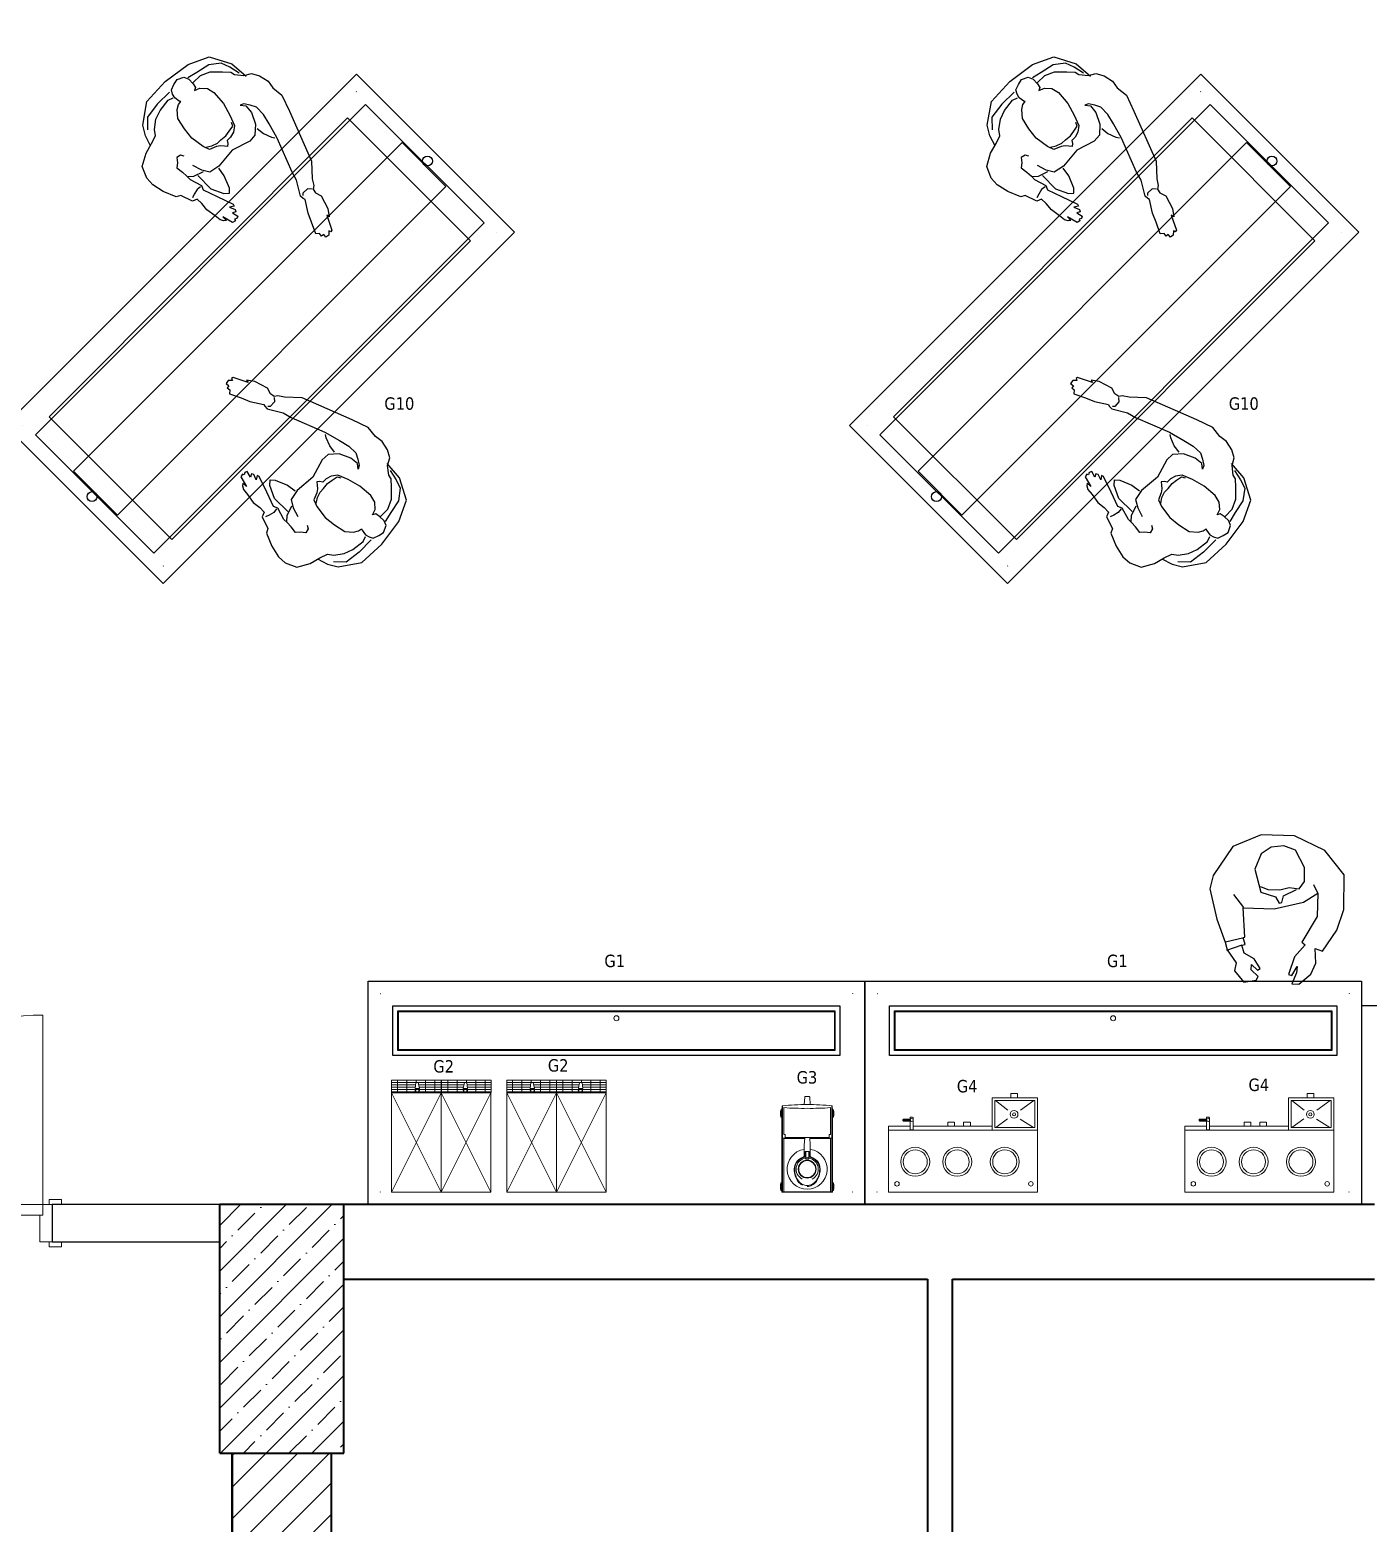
# Model space of a CAD drawing. Header units: millimetres. Extents: x 1531071 to 1560283, y -701792 to -691067.
# Drawn here: x 1554146 to 1554685, y -699708 to -699107 of the extents above; entities that cross this region are included whole.
import ezdxf

# ---------------------------------------------------------------- set-up
doc = ezdxf.new("R2010")
doc.units = ezdxf.units.MM
doc.header["$LTSCALE"] = 20
doc.header["$MEASUREMENT"] = 0
doc.linetypes.add('DASHDOT', pattern=[25.4, 12.7, -6.35, 0, -6.35])
doc.linetypes.add('DOT', pattern=[6.35, 0, -6.35])
for name, color, linetype, lineweight in [('0 CE EQUP', 7, 'Continuous', 18), ('AR-DOGRAMA GORUNUS', 8, 'Continuous', 5), ('AR-DOGRAMA KESİT', 2, 'Continuous', 9)]:
    doc.layers.add(name, color=color, linetype=linetype, lineweight=lineweight)
for name, color, linetype in [('0 CE HUMAN', 251, 'Continuous'), ('0 MC CAM', 4, 'Continuous'), ('0 MC DKP', 200, 'Continuous'), ('0 MC GRANIT', 152, 'Continuous'), ('0 MC METAL', 9, 'Continuous'), ('SOŞUK ODA PANELİ', 4, 'Continuous')]:
    doc.layers.add(name, color=color, linetype=linetype)
for name, color, linetype, lineweight, true_color in [('Конструктив - Колонны_Ном._пера__202', 7, 'Continuous', 0, 0x38637a), ('Конструктив - Колонны_Ном._пера__28', 7, 'Continuous', 40, 0xffe4e1), ('Конструктив - Перегородки_Ном._пера__47', 7, 'Continuous', 25, 0x373737)]:
    doc.layers.add(name, color=color, linetype=linetype, lineweight=lineweight, true_color=true_color)
doc.styles.get("Standard").update_dxf_attribs({"font": 'tahoma.ttf', "height": 10})

# ---------------------------------------------------------------- blocks, each defined once
blk = doc.blocks.new('BÜFE İÇECEK 200X90')
blk.add_circle((100, -75), 1)
at = {"layer": '0 MC DKP', "linetype": 'DOT', "ltscale": 22}
blk.add_lwpolyline([(5, -85), (5, -5), (195, -5), (195, -85)], close=True, dxfattribs=at)
at = {"layer": '0 MC GRANIT'}
blk.add_lwpolyline([(0, -90), (0, 0), (200, 0), (200, -90)], close=True, dxfattribs=at)
at = {"layer": '0 MC METAL'}
for points in [[(10, -60), (190, -60), (190, -80), (10, -80)], [(12, -62), (188, -62), (188, -78), (12, -78)], [(12.25, -62.25), (187.75, -62.25), (187.75, -77.75), (12.25, -77.75)]]:
    blk.add_lwpolyline(points, close=True, dxfattribs=at)
blk = doc.blocks.new('BRAVILOR MONDO')
at = {"layer": '0 CE EQUP'}
for p, q in [((20.52, 0), (0, 0)), ((0, -8.1), (0, 0)), ((20.52, -8.1), (20.52, 0)), ((-0.25, -0.73), (-0.29, -0.73)), ((-0.29, -3.73), (0, -3.73)), ((-0.25, -0.73), (0, -0.73)), ((-0.11, -1.17), (0, -1.17)), ((-0.11, -3.29), (0, -3.29)), ((20.36, -0.21), (0.16, -0.21)), ((0.16, -34.75), (0.16, -0.21)), ((0.16, -8.08), (0.16, -0.21)), ((0.31, -34.77), (0.31, -0.27)), ((0.86, -21.57), (0.86, -0.27)), ((19.66, -8.04), (19.66, -0.27)), ((20.21, -8.07), (20.21, -0.27)), ((20.36, -8.08), (20.36, -0.21)), ((20.77, -0.73), (20.52, -0.73)), ((20.63, -1.17), (20.52, -1.17)), ((20.63, -3.29), (20.52, -3.29)), ((20.81, -3.73), (20.52, -3.73)), ((20.77, -0.73), (20.81, -0.73)), ((0, -33.72), (0, -8.1)), ((19.66, -21.57), (19.66, -8.04)), ((20.21, -34.77), (20.21, -8)), ((20.36, -34.75), (20.36, -7.99)), ((20.52, -33.72), (20.52, -7.98)), ((8.91, -14.26), (8.91, -14.17)), ((8.92, -14.31), (9.45, -15.22)), ((9.01, -18.72), (9.01, -14.46)), ((9.46, -14.09), (9.66, -14.09)), ((9.46, -16.4), (9.46, -14.09)), ((9.66, -15), (9.46, -15)), ((9.46, -16.4), (11.06, -16.4)), ((9.56, -14.89), (9.56, -14.39)), ((9.56, -14.39), (9.66, -14.39)), ((9.56, -14.89), (9.66, -14.89)), ((9.66, -16.4), (9.66, -13.45)), ((10.86, -16.4), (10.86, -13.45)), ((11.06, -14.09), (10.86, -14.09)), ((10.96, -14.39), (10.86, -14.39)), ((10.96, -14.89), (10.86, -14.89)), ((11.06, -15), (10.86, -15)), ((10.96, -14.89), (10.96, -14.39)), ((11.06, -16.4), (11.06, -14.09)), ((11.6, -14.31), (11.07, -15.22)), ((11.51, -18.72), (11.51, -14.46)), ((11.61, -14.26), (11.61, -14.17)), ((0.31, -21.77), (1.36, -21.77)), ((9.22, -21.57), (0.86, -21.57)), ((0.86, -23.17), (1.36, -23.17)), ((0.86, -34.04), (0.86, -23.17)), ((1.36, -21.77), (1.36, -23.17)), ((1.36, -21.97), (9.27, -21.97)), ((9.25, -21.89), (9.02, -18.87)), ((11.07, -22.08), (9.45, -22.08)), ((11.25, -21.97), (19.16, -21.97)), ((11.27, -21.89), (11.5, -18.87)), ((19.66, -21.57), (11.3, -21.57)), ((20.21, -21.77), (19.16, -21.77)), ((19.16, -21.77), (19.16, -23.17)), ((19.66, -23.17), (19.16, -23.17)), ((19.66, -34.04), (19.66, -23.17)), ((-0.25, -30.15), (-0.29, -30.15)), ((-0.29, -33.15), (0, -33.15)), ((-0.25, -30.15), (0, -30.15)), ((-0.11, -30.59), (0, -30.59)), ((-0.11, -32.71), (0, -32.71)), ((0.16, -33.72), (0, -33.72)), ((0, -33.72), (0.16, -33.72)), ((9.25, -38.31), (9.02, -35.29)), ((11.27, -38.31), (11.5, -35.29)), ((20.52, -33.72), (20.36, -33.72)), ((20.77, -30.15), (20.52, -30.15)), ((20.63, -30.59), (20.52, -30.59)), ((20.63, -32.71), (20.52, -32.71)), ((20.81, -33.15), (20.52, -33.15)), ((20.77, -30.15), (20.81, -30.15)), ((11.07, -38.5), (9.45, -38.5))]:
    blk.add_line(p, q, dxfattribs=at)
for points in [[(5.03, -9.29, -0.075214), (5.44, -6.53, -0.085622), (6.56, -4.34, -0.106116), (8.34, -2.78, -0.127171), (10.26, -2.29, -0.127171)], [(5.23, -9.29, -0.076173), (5.63, -6.67, -0.086286), (6.7, -4.59, -0.105919), (8.41, -3.12, -0.12573), (10.26, -2.65, -0.12573)], [(15.29, -9.29, 0.076173), (14.89, -6.67, 0.086286), (13.82, -4.59, 0.105919), (12.11, -3.12, 0.12573), (10.26, -2.65, 0.12573)]]:
    blk.add_lwpolyline(points, format="xyb", dxfattribs=at)
for radius in [3.62, 3.42]:
    blk.add_circle((10.26, -9.29), radius, dxfattribs=at)
for centre, radius, start, end in [((8.58, -2.23), 9.08, 171.03512, 188.96488), ((-0.29, -0.83), 0.1, 90, 171.03512), ((-0.29, -3.63), 0.1, 188.96488, 270), ((4.84, -2.23), 5.06, 167.94168, 192.05832), ((10.26, -9.29), 8.05, 278.93301, 261.06699), ((10.26, -9.29), 4.46, 116.62646, 262.27309), ((10.26, -9.29), 4.46, 277.72691, 63.37354), ((9.45, -7.71), 5.63, 36.78072, 61.01007), ((8.17, -8.67), 7.23, 17.20535, 36.78072), ((15.68, -2.23), 5.06, 347.94168, 12.05832), ((20.81, -0.83), 0.1, 8.96488, 90), ((20.81, -3.63), 0.1, 270, 351.03512), ((11.94, -2.23), 9.08, 351.03512, 8.96488), ((10.06, -9.26), 5.04, 180.28542, 263.10294), ((10.06, -9.26), 4.84, 180.29719, 265.1985), ((10.45, -9.26), 4.84, 274.8015, 359.70281), ((10.45, -9.26), 5.04, 276.89706, 359.71458), ((6.16, -9.29), 9.33, 0, 17.20535), ((9.01, -14.26), 0.1, 180, 210), ((9.36, -15.27), 0.1, 0, 30), ((10.26, -9.29), 4.2, 261.78679, 278.21321), ((10.26, -9.29), 4.62, 262.54603, 277.45397), ((11.16, -15.27), 0.1, 150, 180), ((11.51, -14.26), 0.1, 330, 0), ((11.01, -18.72), 2, 180, 184.36152), ((9.45, -21.88), 0.2, 184.36152, 270), ((11.07, -21.88), 0.2, 270, 355.63848), ((9.51, -18.72), 2, 355.63848, 0), ((8.58, -31.65), 9.08, 171.03512, 188.96488), ((-0.29, -30.25), 0.1, 90, 171.03512), ((-0.29, -33.05), 0.1, 188.96488, 270), ((4.84, -31.65), 5.06, 167.94168, 192.05832), ((10.26, 59.97), 95.26, 263.91344, 270), ((8.26, -128.84), 95.09, 88.79482, 94.46362), ((11.01, -35.14), 2, 183.97101, 184.36152), ((12.26, -128.84), 95.09, 85.53638, 91.20518), ((10.26, 59.97), 95.26, 270, 276.08656), ((9.51, -35.14), 2, 355.63848, 356.02899), ((15.68, -31.65), 5.06, 347.94168, 12.05832), ((20.81, -30.25), 0.1, 8.96488, 90), ((20.81, -33.05), 0.1, 270, 351.03512), ((11.94, -31.65), 9.08, 351.03512, 8.96488), ((9.45, -38.3), 0.2, 184.36152, 270), ((11.07, -38.3), 0.2, 270, 355.63848)]:
    blk.add_arc(centre, radius, start, end, dxfattribs=at)
blk = doc.blocks.new('ÇAY OCAĞI 3 LÜ')
at = {"layer": '0 CE EQUP'}
for p, q in [((60, 0), (0, 0)), ((0, 0), (0, -25)), ((60, -25), (60, 0)), ((0, -25), (60, -25)), ((1.55, -26), (6.88, -29.44)), ((16.8, -26), (12.05, -29.51)), ((18.16, -26.52), (50.02, -26.52)), ((50.02, -29.99), (50.02, -25.05)), ((50.02, -25.05), (51.24, -25.05)), ((53.92, -28.63), (51, -28.63)), ((53.92, -29.45), (51.04, -29.45)), ((51.24, -25.05), (51.24, -29.99)), ((51.24, -26.52), (60, -26.52)), ((54.12, -29.25), (54.12, -28.83)), ((60, -25), (60, -26.52)), ((1.38, -36.96), (6.81, -33.04)), ((16.91, -36.96), (11.91, -32.97)), ((51.04, -30.19), (50.22, -30.19))]:
    blk.add_line(p, q, dxfattribs=at)
for points in [[(0, -25), (0, -37.96), (18.16, -37.96), (18.16, -25)], [(1, -26), (1, -36.96), (17.16, -36.96), (17.16, -26)], [(27, -26.52), (27, -28.24), (29.69, -28.24), (29.69, -26.52)], [(33.36, -26.52), (33.36, -28.24), (36.06, -28.24), (36.06, -26.52)], [(8.02, -38.03), (8.02, -39.74), (10.71, -39.74), (10.71, -38.03)]]:
    blk.add_lwpolyline(points, close=True, dxfattribs=at)
for centre, radius in [((2.61, -3.39), 0.912), ((56.54, -3.39), 0.912), ((13.17, -12.25), 5.83), ((13.17, -12.25), 4.83), ((32.27, -12.25), 5.83), ((32.27, -12.25), 4.83), ((49.18, -12.25), 5.83), ((49.18, -12.25), 4.83), ((9.4, -31.34), 1.59), ((50.58, -29.06), 0.582), ((9.4, -31.34), 0.591)]:
    blk.add_circle(centre, radius, dxfattribs=at)
for centre, start, end in [((50.22, -29.99), 180, 270), ((51.04, -29.99), 270, 0), ((53.92, -28.83), 0, 90), ((53.92, -29.25), 270, 0)]:
    blk.add_arc(centre, 0.2, start, end, dxfattribs=at)
blk.add_solid([(53.92, -28.63), (53.92, -29.45), (51, -28.63), (51.04, -29.45)], dxfattribs=at)
blk = doc.blocks.new('ŞERBETLIK 2 Lİ')
at = {"layer": '0 CE EQUP'}
for p, q in [((0, 0), (20, -40)), ((20, 0), (0, -40)), ((0, 0), (0, -40)), ((20, 0), (0, 0)), ((20, -40), (20, 0)), ((40, 0), (20, -40)), ((20, 0), (40, -40)), ((20, 0), (40, 0)), ((20, -40), (20, 0)), ((40, 0), (40, -40)), ((-0.01, -40.4), (9.62, -40.4)), ((-0.01, -41.34), (9.55, -41.34)), ((0, -40), (20, -40)), ((2.37, -45.13), (2.37, -40.13)), ((6.12, -45.13), (6.12, -40.13)), ((9.43, -41.8), (11.18, -41.8)), ((9.43, -41.8), (9.68, -44.18)), ((9.83, -40.4), (20.02, -40.4)), ((9.89, -41.34), (20.02, -41.34)), ((10.68, -44.18), (11.18, -41.8)), ((11.06, -40.46), (11.06, -40.13)), ((13.62, -45.13), (13.62, -40.13)), ((17.37, -45.13), (17.37, -40.13)), ((19.98, -40.13), (19.98, -45.13)), ((30.17, -40.4), (19.98, -40.4)), ((30.11, -41.34), (19.98, -41.34)), ((40, -40), (20, -40)), ((20.02, -40.13), (20.02, -45.13)), ((22.63, -45.13), (22.63, -40.13)), ((26.38, -45.13), (26.38, -40.13)), ((30.57, -41.8), (28.82, -41.8)), ((29.32, -44.18), (28.82, -41.8)), ((28.94, -40.46), (28.94, -40.13)), ((30.57, -41.8), (30.32, -44.18)), ((40.01, -40.4), (30.38, -40.4)), ((40.01, -41.34), (30.45, -41.34)), ((33.88, -45.13), (33.88, -40.13)), ((37.63, -45.13), (37.63, -40.13)), ((-0.01, -42.28), (9.48, -42.28)), ((-0.01, -43.21), (9.58, -43.21)), ((-0.01, -44.15), (9.68, -44.15)), ((-0.01, -45.09), (20.02, -45.09)), ((9.49, -44.15), (20.02, -44.15)), ((9.68, -44.18), (10.68, -44.18)), ((9.87, -45.13), (9.87, -44.15)), ((10.89, -43.21), (20.02, -43.21)), ((11.06, -42.28), (20.02, -42.28)), ((28.94, -42.28), (19.98, -42.28)), ((29.11, -43.21), (19.98, -43.21)), ((30.51, -44.15), (19.98, -44.15)), ((40.01, -45.09), (19.98, -45.09)), ((30.32, -44.18), (29.32, -44.18)), ((30.13, -45.13), (30.13, -44.15)), ((40.01, -44.15), (30.32, -44.15)), ((40.01, -43.21), (30.42, -43.21)), ((40.01, -42.28), (30.52, -42.28))]:
    blk.add_line(p, q, dxfattribs=at)
for points in [[(20.02, -40.13), (20.02, -45.13), (-0.01, -45.13), (-0.01, -40.13)], [(19.98, -40.13), (19.98, -45.13), (40.01, -45.13), (40.01, -40.13)]]:
    blk.add_lwpolyline(points, close=True, dxfattribs=at)
at = {"layer": '0 CE EQUP', "const_width": 0.469}
for points in [[(11.03, -40.91, 1), (9.63, -40.91, 1)], [(28.97, -40.91, -1), (30.37, -40.91, -1)]]:
    blk.add_lwpolyline(points, format="xyb", close=True, dxfattribs=at)
at = {"layer": '0 CE EQUP'}
for centre in [(10.32, -40.92), (29.68, -40.92)]:
    blk.add_circle(centre, 0.875, dxfattribs=at)
blk = doc.blocks.new('BÜFE SOĞUK 200X90')
at = {"layer": '0 MC CAM'}
blk.add_lwpolyline([(6, -11.26), (6, -78.74), (194, -78.74), (194, -11.26)], close=True, dxfattribs=at)
at = {"layer": '0 MC DKP', "linetype": 'DOT', "ltscale": 22}
blk.add_lwpolyline([(5, -85), (195, -85), (195, -5), (5, -5)], close=True, dxfattribs=at)
at = {"layer": '0 MC GRANIT'}
blk.add_lwpolyline([(0, -90), (200, -90), (200, 0), (0, 0)], close=True, dxfattribs=at)
at = {"layer": '0 MC GRANIT', "color": 230, "linetype": 'DASHDOT'}
blk.add_lwpolyline([(185, -80), (185, -10), (15, -10), (15, -80)], close=True, dxfattribs=at)
at = {"layer": '0 MC METAL', "extrusion": (0, 0, -1)}
blk.add_lwpolyline([(-193.5, -32.5), (-193.5, -57.5), (-6.5, -57.5), (-6.5, -32.5)], close=True, dxfattribs=at)
at = {"layer": '0 MC METAL'}
for centre in [(4.5, -45), (195.5, -45)]:
    blk.add_circle(centre, 2, dxfattribs=at)
blk = doc.blocks.new('A$C14C07334')
at = {"layer": '0 CE HUMAN', "linetype": 'ByBlock'}
for points in [[(197.6, 93.4), (227.5, 90.8), (256.2, 99.9), (283.5, 122.1), (301.7, 137.7), (305.6, 149.4), (325.1, 169), (346, 178.1), (360.3, 197.6), (369.4, 225), (368.1, 248.4), (375.9, 281), (364.2, 330.4), (323.8, 482.8), (293.9, 523.2), (284.8, 541.4), (277, 547.9), (275.7, 561), (283.5, 577.9), (275.7, 618.3), (264, 639.1), (261.4, 631.3), (245.8, 674.3), (240.6, 675.6), (238, 670.3), (230.1, 679.5), (219.7, 679.5), (219.7, 669), (211.9, 669), (211.9, 659.9), (202.8, 653.4), (214.5, 619.6), (222.3, 593.5), (240.6, 557), (238, 551.8), (236.7, 541.4), (256.2, 498.4), (260.1, 472.4), (287.4, 369.5), (295.2, 322.6), (299.1, 291.4), (296.5, 262.7), (286.1, 247.1), (274.4, 232.8), (264, 228.9), (275.7, 240.6), (275.7, 265.3), (264, 299.2), (243.2, 322.6), (221, 326.5), (165.1, 316.1), (106.5, 327.8), (75.3, 325.2), (61, 305.7), (49.3, 279.7)], [(274.4, 546.6), (265.3, 537.5), (247.1, 538.8), (243.2, 544)], [(46.7, 243.2), (40.2, 234.1), (27.2, 232.8), (19.3, 245.8), (8.9, 256.2), (14.1, 275.7), (16.7, 292.7), (18, 305.7), (32.4, 339.6), (28.5, 352.6), (48, 393), (70.1, 438.5), (68.8, 445), (57.1, 438.5), (64.9, 454.2), (62.3, 460.7), (53.2, 456.8), (59.7, 473.7), (53.2, 477.6), (46.7, 475), (45.4, 480.2), (36.3, 478.9), (24.6, 449), (25.9, 463.3), (19.3, 459.4), (12.8, 450.3), (8.9, 432), (1.1, 404.7), (1.1, 381.2), (-1.5, 363), (-15.8, 359.1), (-31.4, 325.2), (-44.4, 320), (-63.9, 284.9), (-75.6, 251), (-76.9, 225), (-66.5, 191.1), (-34, 167.7), (-4.1, 155.9), (18, 145.5), (27.2, 129.9), (49.3, 109.1), (74, 97.3), (110.4, 88.2), (126, 92.1)], [(42.8, 310.9), (48, 364.3), (68.8, 398.2), (81.8, 407.3), (90.9, 395.6), (101.3, 359.1), (102.6, 331.7)], [(28.5, 340.9), (15.4, 340.9), (1.1, 346.1), (-9.3, 351.3)], [(260.1, 312.2), (265.3, 334.4), (277, 356.5), (283.5, 364.3)], [(61, 312.2), (31.1, 305.7), (18, 296.6)], [(111.7, 261.4), (127.3, 269.2), (144.3, 273.1), (158.6, 271.8), (176.8, 271.8), (192.4, 267.9), (209.3, 262.7), (213.2, 252.3)], [(-10.6, 159.8), (-4.1, 127.3), (8.9, 98.6), (61, 53.1), (137.8, 41.3), (219.7, 43.9), (280.9, 64.8), (318.6, 120.8), (329, 174.2)], [(318.6, 154.6), (308.2, 124.7), (296.5, 99.9), (265.3, 81.7), (224.9, 77.8), (195, 73.9)], [(128.7, 72.6), (79.2, 77.8), (33.7, 89.5), (11.5, 118.2)]]:
    blk.add_lwpolyline(points, dxfattribs=at)
blk.add_lwpolyline([(161.2, 299.2), (154.7, 292.7), (146.9, 284.9), (136.5, 279.7), (115.6, 273.1), (106.5, 254.9), (96.1, 215.8), (96.1, 182), (100, 146.8), (114.3, 126), (126, 116.9), (136.5, 114.3), (133.9, 110.4), (130, 94.7), (131.3, 83), (136.5, 71.3), (152.1, 63.5), (167.7, 58.3), (187.2, 64.8), (195, 77.8), (196.3, 96), (195, 109.1), (187.2, 114.3), (204.1, 118.2), (219.7, 132.5), (227.5, 153.3), (228.8, 195), (222.3, 232.8), (214.5, 264), (200.2, 277.1), (184.6, 283.6), (171.6, 284.9), (167.7, 292.7)], close=True, dxfattribs=at)
blk = doc.blocks.new('A$C4B0D08F2')
at = {"layer": '0 CE HUMAN'}
for p, q in [((38.33, 54.14), (26.12, 51.34)), ((43.73, 52.74), (38.33, 54.14)), ((26.12, 51.34), (16.83, 48.02)), ((55.34, 44.89), (43.73, 52.74)), ((5.29, 44.15), (0.72, 40.5)), ((8.6, 43.58), (5.29, 44.15)), ((13.76, 47.17), (8.6, 43.58)), ((15.67, 41.2), (13.58, 47.39)), ((16.83, 48.02), (13.76, 47.17)), ((18.56, 40.48), (16.81, 47.82)), ((30.85, 40.49), (36.09, 44.44)), ((60, 33.45), (55.34, 44.89)), ((0.72, 40.5), (1.54, 35.45)), ((3.04, 34.69), (5.74, 37.56)), ((7.89, 37.31), (5.65, 34.99)), ((5.74, 37.56), (7.89, 37.31)), ((6.32, 33.92), (10.16, 36.27)), ((10.16, 36.27), (12.4, 40.38)), ((12.4, 40.38), (15.67, 41.2)), ((15.67, 41.2), (15.93, 39.98)), ((15.93, 39.98), (18.78, 40.66)), ((18.78, 40.66), (18.91, 40.05)), ((18.91, 40.05), (30.68, 40.71)), ((30.68, 40.71), (30.27, 28.26)), ((1.54, 35.45), (3.04, 34.69)), ((5.65, 34.99), (6.32, 33.92)), ((36.99, 33.55), (35.06, 27.72)), ((46.23, 35.99), (36.99, 33.55)), ((38.06, 30.75), (37.94, 26.01)), ((39.24, 33.79), (38.06, 30.75)), ((52.46, 33.52), (46.23, 35.99)), ((55.1, 29.46), (52.46, 33.52)), ((59.68, 20), (60, 33.45)), ((30.27, 28.26), (32.91, 16.45)), ((35.06, 27.72), (32.54, 26.2)), ((32.54, 26.2), (32.8, 25.14)), ((32.8, 25.14), (35.57, 24.43)), ((35.57, 24.43), (38.12, 19.27)), ((37.94, 26.01), (38.88, 22.19)), ((53.84, 19.59), (55.68, 24.36)), ((55.68, 24.36), (55.1, 29.46)), ((0.13, 21.12), (0, 18.24)), ((0, 18.24), (4, 13.41)), ((4.48, 19.25), (0.13, 21.12)), ((3.85, 22.49), (3.5, 21.14)), ((3.5, 21.14), (7.04, 18.96)), ((10.92, 20.11), (3.85, 22.49)), ((7.04, 18.96), (4.48, 19.25)), ((15.79, 15.79), (10.92, 20.11)), ((38.88, 22.19), (38.33, 18.13)), ((38.33, 18.13), (41.33, 16)), ((46.91, 16.03), (53.84, 19.59)), ((53.77, 7.82), (59.68, 20)), ((4, 13.41), (8.36, 11.47)), ((16.92, 17.06), (15.79, 15.79)), ((27.14, 10.95), (16.92, 17.06)), ((32.91, 16.45), (36.53, 10.66)), ((36.53, 10.66), (39.89, 12.25)), ((41.33, 16), (46.91, 16.03)), ((8.36, 11.47), (14.35, 11.79)), ((14.35, 11.79), (13.21, 8.74)), ((13.21, 8.74), (21.74, 2.95)), ((36.53, 10.66), (27.14, 10.95)), ((43.96, 0), (53.77, 7.82)), ((21.74, 2.95), (30.06, 0.2)), ((30.06, 0.2), (43.96, 0))]:
    blk.add_line(p, q, dxfattribs=at)
blk = doc.blocks.new('*U249')
at = {"layer": 'AR-DOGRAMA GORUNUS'}
for p, q in [((-156.3, 10), (-156.3, 86.3)), ((-3.7, 10), (-3.7, 86.3))]:
    blk.add_line(p, q, dxfattribs=at)
for centre, start, end in [((-156.3, 10), 360, 90), ((-3.7, 10), 90, 180)]:
    blk.add_arc(centre, 76.3, start, end, dxfattribs=at)
at = {"layer": 'AR-DOGRAMA KESİT'}
for points in [[(-163.8, 10), (-158.8, 10), (-158.8, 12), (-163.8, 12)], [(-156.3, 5.8), (-80, 5.8), (-80, 10), (-156.3, 10)], [(-3.7, 5.8), (-80, 5.8), (-80, 10), (-3.7, 10)], [(3.8, 10), (-1.2, 10), (-1.2, 12), (3.8, 12)], [(-163.8, -5), (-158.8, -5), (-158.8, -7), (-163.8, -7)], [(3.8, -5), (-1.2, -5), (-1.2, -7), (3.8, -7)]]:
    blk.add_lwpolyline(points, close=True, dxfattribs=at)
for points in [[(-160, 10), (-156.3, 10), (-156.3, 5.8), (-155, 5.8), (-155, -5), (-160, -5), (-160, 10)], [(0, 10), (-3.7, 10), (-3.7, 5.8), (-5, 5.8), (-5, -5), (0, -5), (0, 10)]]:
    blk.add_lwpolyline(points, dxfattribs=at)

msp = doc.modelspace()

# ---------------------------------------------------------------- hatches: boundary and pattern name
at = {"layer": 'Конструктив - Колонны_Ном._пера__202', "linetype": 'Continuous'}
h = msp.add_hatch(dxfattribs=at)
h.set_pattern_fill('ЖЕЛЕЗОБЕТОН__ГОСТ_', color=1, scale=0.1, style=0, pattern_type=2)
h.set_pattern_definition([(45, (1545623.123, -706312.456), (-9.192388, 9.192388), []), (45, (1545618.527, -706307.86), (-9.192388, 9.192388), [9.75, -3.25, 0, -3.25])])
h.paths.add_polyline_path([(1554222.21, -699680.21), (1554272.21, -699680.21), (1554272.21, -699580.21), (1554222.21, -699580.21)])
h = msp.add_hatch(dxfattribs=at)
h.set_pattern_fill('БЛОКИ_ЭФФЕКТИВНЫЕ', color=1, scale=0.1, style=0, pattern_type=2)
h.set_pattern_definition([(45, (1545623.123, -706312.456), (-6.363961, 6.363961), [])])
h.paths.add_polyline_path([(1554227.21, -699680.21), (1554227.21, -700120.21), (1554267.21, -700120.21), (1554267.21, -699680.21)])

# ---------------------------------------------------------------- linework, layer by layer
at = {"color": 0, "lineweight": 30, "ltscale": 0.5}
for p, q in [((1554681.92, -699500.26), (1554681.97, -699500.21)), ((1554681.92, -699500.26), (1554681.92, -699580.21)), ((1554892.21, -699500.26), (1554681.97, -699500.21))]:
    msp.add_line(p, q, dxfattribs=at)
at = {"layer": '0 CE EQUP', "color": 0, "lineweight": -3, "ltscale": 0.5}
for points in [[(1554222.21, -699580.21), (1554154.71, -699580.21)], [(1554154.71, -699595.21), (1554222.21, -699595.21)]]:
    msp.add_lwpolyline(points, dxfattribs=at)
at = {"layer": 'SOŞUK ODA PANELİ', "color": 0, "lineweight": -3, "ltscale": 0.5}
msp.add_line((1554154.71, -699580.21), (1554154.71, -699595.21), dxfattribs=at)
at = {"layer": 'Конструктив - Колонны_Ном._пера__28', "color": 0, "linetype": 'Continuous'}
for p, q in [((1554267.21, -699580.21), (1554222.21, -699580.21)), ((1554222.21, -699680.21), (1554222.21, -699580.21)), ((1554272.21, -699680.21), (1554272.21, -699580.21)), ((1554272.21, -699610.21), (1554507.21, -699610.21)), ((1554507.21, -699610.21), (1554507.21, -699720.21)), ((1554222.21, -699680.21), (1554272.21, -699680.21)), ((1554227.21, -699720.21), (1554227.21, -699680.21))]:
    msp.add_line(p, q, dxfattribs=at)
at = {"layer": 'Конструктив - Колонны_Ном._пера__28', "color": 0, "linetype": 'Continuous', "flags": 128}
for points in [[(1554687.21, -699580.21), (1554267.21, -699580.21)], [(1554272.21, -699610.21), (1554507.21, -699610.21)], [(1554517.21, -699610.21), (1554687.21, -699610.21)], [(1554517.21, -700199.44), (1554517.21, -699610.21)], [(1554227.21, -699680.21), (1554227.21, -700120.21)], [(1554267.21, -700120.21), (1554267.21, -699680.21)], [(1554267.21, -700120.21), (1554267.21, -699680.21)]]:
    msp.add_lwpolyline(points, dxfattribs=at)
at = {"layer": 'Конструктив - Перегородки_Ном._пера__47', "color": 0, "linetype": 'Continuous', "flags": 128}
msp.add_lwpolyline([(1554507.21, -699610.21), (1554507.21, -700199.44)], dxfattribs=at)

# ---------------------------------------------------------------- block references
at = {"layer": '0 CE EQUP', "color": 0, "lineweight": -3, "ltscale": 0.5}
for name, p, rotation in [('BÜFE SOĞUK 200X90', (1554135.79, -699266.63), 45), ('BÜFE SOĞUK 200X90', (1554475.79, -699266.63), 45), ('BÜFE İÇECEK 200X90', (1554481.92, -699580.21), 180), ('BÜFE İÇECEK 200X90', (1554681.92, -699580.21), 180), ('ŞERBETLIK 2 Lİ', (1554331.42, -699575.21), 180), ('ŞERBETLIK 2 Lİ', (1554377.77, -699575.21), 180), ('BRAVILOR MONDO', (1554468.99, -699575.21), 180), ('ÇAY OCAĞI 3 LÜ', (1554551.42, -699575.21), 180), ('ÇAY OCAĞI 3 LÜ', (1554670.72, -699575.21), 180)]:
    msp.add_blockref(name, p, dxfattribs=dict(at, rotation=rotation))
at = {"layer": '0 CE HUMAN', "yscale": 0.14, "zscale": 0.14}
for p, xscale, rotation in [((1554181.6, -699135.73), -0.14, 218.5925557412085), ((1554521.6, -699135.73), -0.14, 218.5925557412085), ((1554279.92, -699333.1), 0.14, 51.40744425878858), ((1554619.92, -699333.1), 0.14, 51.40744425878858)]:
    msp.add_blockref('A$C14C07334', p, dxfattribs=dict(at, xscale=xscale, rotation=rotation))
at = {"layer": '0 CE HUMAN', "rotation": 89.99999999999999}
msp.add_blockref('A$C4B0D08F2', (1554674.99, -699491.45), dxfattribs=at)
at = {"layer": 'AR-DOGRAMA KESİT', "xscale": -1}
msp.add_blockref('*U249', (1553994.71, -699590.2), dxfattribs=at)

# ---------------------------------------------------------------- texts
at = {"char_height": 5, "attachment_point": 1}
for s, insert in [('G10', (1554288.48, -699255.31)), ('G10', (1554628.48, -699255.31)), ('G1', (1554377.07, -699479.61)), ('G1', (1554579.44, -699479.61)), ('G2', (1554308.21, -699522.06)), ('G2', (1554354.31, -699521.67)), ('G3', (1554454.49, -699526.48)), ('G4', (1554518.98, -699530.03)), ('G4', (1554636.42, -699529.48))]:
    msp.add_mtext_dynamic_manual_height_columns(s, width=278.996, gutter_width=12.5, heights=[0], dxfattribs=dict(at, insert=insert))

doc.saveas('drawing.dxf')
